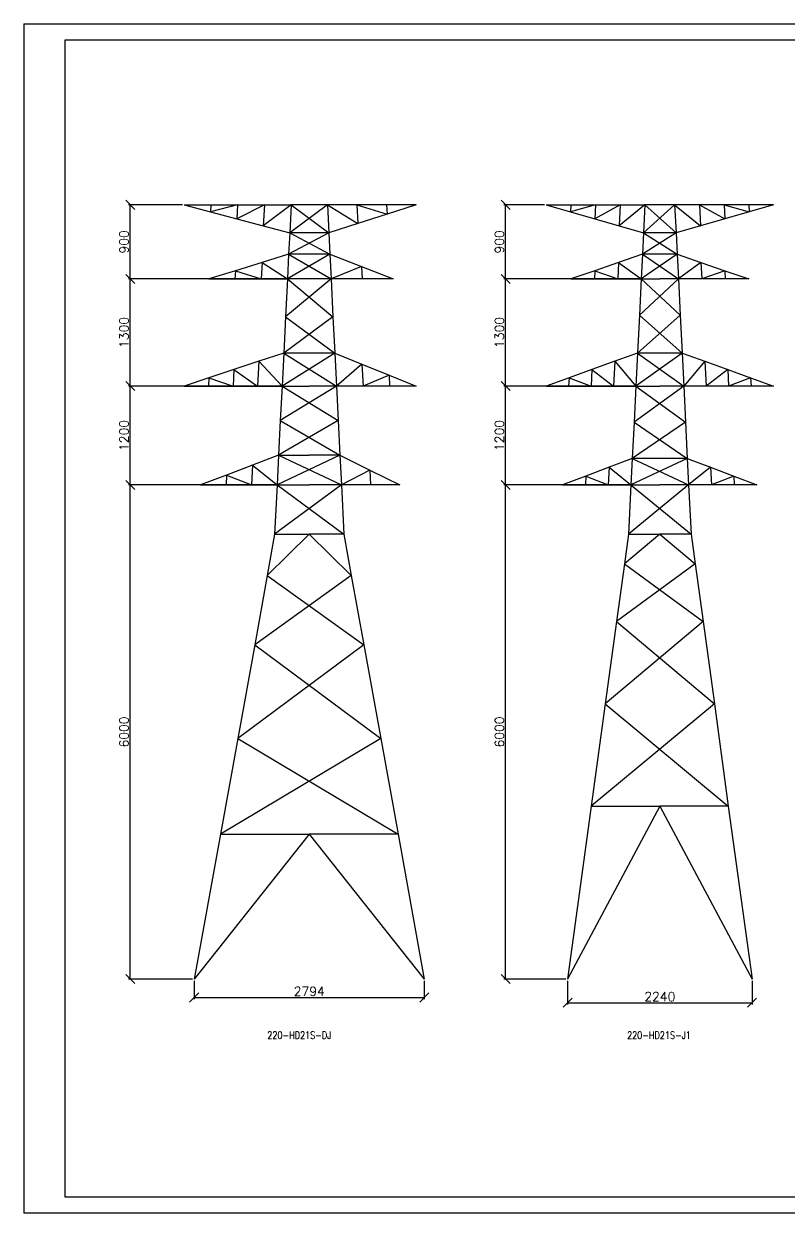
# Model space of a CAD drawing. Header units: millimetres. Extents: x -25344 to 8674, y -19679 to 18215.
# Drawn here: x 5753 to 6217, y -432 to 290 of the extents above; entities that cross this region are included whole.
import ezdxf

# ---------------------------------------------------------------- set-up
doc = ezdxf.new("R2010")
doc.units = ezdxf.units.MM
doc.layers.add('受力材原始杆件', color=1, linetype='Continuous', lineweight=25)
doc.layers.add('受力材杆件', color=7, linetype='Continuous', lineweight=25)
doc.layers.add('基本图元层', color=7, linetype='Continuous')
doc.styles.get("Standard").update_dxf_attribs({"font": 'txt', "bigfont": 'gbcbig.shx'})
doc.styles.add('TBWZ', font='txt.shx', dxfattribs={"width": 0.7, "bigfont": 'hztxt.shx'})
doc.dimstyles.new('hz', dxfattribs={"dimscale": 11, "dimtxt": 0.5, "dimasz": 0.5, "dimexe": 0.09, "dimexo": 0.09, "dimgap": 0.09, "dimtad": 1, "dimdec": 0, "dimlfac": 20, "dimzin": 0, "dimdsep": 46, "dimtxsty": 'Standard', "dimblk1": 'OBLIQUE', "dimblk2": 'OBLIQUE', "dimsah": 1, "dimcen": 0.09, "dimclrd": 7, "dimclre": 7, "dimclrt": 7, "dimadec": 0, "dimazin": 0, "dimtfac": 1, "dimtdec": 0, "dimtix": 1, "dimtmove": 0, "dimatfit": 3, "dimfxl": 1, "dimtolj": 1, "dimtzin": 0, "dimarcsym": 0})

# ---------------------------------------------------------------- blocks, each defined once
blk = doc.blocks.new('_OBLIQUE')
at = {"color": 0, "linetype": 'ByBlock'}
blk.add_line((-0.5, -0.5), (0.5, 0.5), dxfattribs=at)
blk = doc.blocks.new('*D15')
at = {"layer": 'DEFPOINTS', "color": 0, "transparency": 16777216}
for p in [(6045.34, 9.97), (6121.48, 9.97), (6082.99, -290.03)]:
    blk.add_point(p, dxfattribs=at)
at = {"layer": '基本图元层', "color": 7, "lineweight": -2, "transparency": 16777216}
for p, q in [((6120.49, 9.97), (6044.35, 9.97)), ((6045.34, -290.03), (6045.34, 9.97)), ((6082, -290.03), (6044.35, -290.03))]:
    blk.add_line(p, q, dxfattribs=at)
at = {"layer": '基本图元层', "color": 7, "lineweight": -2, "transparency": 16777216, "xscale": 5.5, "yscale": 5.5, "zscale": 5.5}
for p, rotation in [((6045.34, 9.97), 90), ((6045.34, -290.03), 270)]:
    blk.add_blockref('_OBLIQUE', p, dxfattribs=dict(at, rotation=rotation))
at = {"layer": '基本图元层', "color": 7, "transparency": 16777216, "insert": (6041.6, -140.03), "char_height": 5.5, "attachment_point": 5, "rotation": 90}
blk.add_mtext('\\A1;6000', dxfattribs=at)
blk = doc.blocks.new('*D16')
at = {"layer": 'DEFPOINTS', "color": 0, "transparency": 16777216}
for p in [(6045.34, 69.97), (6124.48, 69.97), (6121.48, 9.97)]:
    blk.add_point(p, dxfattribs=at)
at = {"layer": '基本图元层', "color": 7, "lineweight": -2, "transparency": 16777216}
for p, q in [((6123.49, 69.97), (6044.35, 69.97)), ((6045.34, 9.97), (6045.34, 69.97)), ((6120.49, 9.97), (6044.35, 9.97))]:
    blk.add_line(p, q, dxfattribs=at)
at = {"layer": '基本图元层', "color": 7, "lineweight": -2, "transparency": 16777216, "xscale": 5.5, "yscale": 5.5, "zscale": 5.5}
for p, rotation in [((6045.34, 69.97), 90), ((6045.34, 9.97), 270)]:
    blk.add_blockref('_OBLIQUE', p, dxfattribs=dict(at, rotation=rotation))
at = {"layer": '基本图元层', "color": 7, "transparency": 16777216, "insert": (6041.6, 39.97), "char_height": 5.5, "attachment_point": 5, "rotation": 90}
blk.add_mtext('\\A1;1200', dxfattribs=at)
blk = doc.blocks.new('*D17')
at = {"layer": 'DEFPOINTS', "color": 0, "transparency": 16777216}
for p in [(6045.34, 134.97), (6127.73, 134.97), (6124.48, 69.97)]:
    blk.add_point(p, dxfattribs=at)
at = {"layer": '基本图元层', "color": 7, "lineweight": -2, "transparency": 16777216}
for p, q in [((6126.74, 134.97), (6044.35, 134.97)), ((6045.34, 69.97), (6045.34, 134.97)), ((6123.49, 69.97), (6044.35, 69.97))]:
    blk.add_line(p, q, dxfattribs=at)
at = {"layer": '基本图元层', "color": 7, "lineweight": -2, "transparency": 16777216, "xscale": 5.5, "yscale": 5.5, "zscale": 5.5}
for p, rotation in [((6045.34, 134.97), 90), ((6045.34, 69.97), 270)]:
    blk.add_blockref('_OBLIQUE', p, dxfattribs=dict(at, rotation=rotation))
at = {"layer": '基本图元层', "color": 7, "transparency": 16777216, "insert": (6041.6, 102.47), "char_height": 5.5, "attachment_point": 5, "rotation": 90}
blk.add_mtext('\\A1;1300', dxfattribs=at)
blk = doc.blocks.new('*D18')
at = {"layer": 'DEFPOINTS', "color": 0, "transparency": 16777216}
for p in [(6045.34, 179.97), (6069.98, 179.97), (6127.73, 134.97)]:
    blk.add_point(p, dxfattribs=at)
at = {"layer": '基本图元层', "color": 7, "lineweight": -2, "transparency": 16777216}
for p, q in [((6068.99, 179.97), (6044.35, 179.97)), ((6045.34, 134.97), (6045.34, 179.97)), ((6126.74, 134.97), (6044.35, 134.97))]:
    blk.add_line(p, q, dxfattribs=at)
at = {"layer": '基本图元层', "color": 7, "lineweight": -2, "transparency": 16777216, "xscale": 5.5, "yscale": 5.5, "zscale": 5.5}
for p, rotation in [((6045.34, 179.97), 90), ((6045.34, 134.97), 270)]:
    blk.add_blockref('_OBLIQUE', p, dxfattribs=dict(at, rotation=rotation))
at = {"layer": '基本图元层', "color": 7, "transparency": 16777216, "insert": (6041.6, 157.47), "char_height": 5.5, "attachment_point": 5, "rotation": 90}
blk.add_mtext('\\A1;900', dxfattribs=at)
blk = doc.blocks.new('*D19')
at = {"layer": 'DEFPOINTS', "color": 0, "transparency": 16777216}
for p in [(6082.99, -290.03), (6194.97, -290.03), (6194.97, -304.4)]:
    blk.add_point(p, dxfattribs=at)
at = {"layer": '基本图元层', "color": 7, "lineweight": -2, "transparency": 16777216}
for p, q in [((6082.99, -291.02), (6082.99, -305.39)), ((6194.97, -291.02), (6194.97, -305.39)), ((6082.99, -304.4), (6194.97, -304.4))]:
    blk.add_line(p, q, dxfattribs=at)
at = {"layer": '基本图元层', "color": 7, "lineweight": -2, "transparency": 16777216, "xscale": 5.5, "yscale": 5.5, "zscale": 5.5, "rotation": 180}
blk.add_blockref('_OBLIQUE', (6082.99, -304.4), dxfattribs=at)
at = {"layer": '基本图元层', "color": 7, "lineweight": -2, "transparency": 16777216, "xscale": 5.5, "yscale": 5.5, "zscale": 5.5}
blk.add_blockref('_OBLIQUE', (6194.97, -304.4), dxfattribs=at)
at = {"layer": '基本图元层', "color": 7, "transparency": 16777216, "insert": (6138.98, -300.66), "char_height": 5.5, "attachment_point": 5}
blk.add_mtext('\\A1;2240', dxfattribs=at)
blk = doc.blocks.new('*D33')
at = {"layer": 'DEFPOINTS', "color": 0, "transparency": 16777216}
for p in [(5817.43, 9.97), (5906.61, 9.97), (5856.25, -290.03)]:
    blk.add_point(p, dxfattribs=at)
at = {"layer": '基本图元层', "color": 7, "lineweight": -2, "transparency": 16777216}
for p, q in [((5905.62, 9.97), (5816.44, 9.97)), ((5817.43, -290.03), (5817.43, 9.97)), ((5855.26, -290.03), (5816.44, -290.03))]:
    blk.add_line(p, q, dxfattribs=at)
at = {"layer": '基本图元层', "color": 7, "lineweight": -2, "transparency": 16777216, "xscale": 5.5, "yscale": 5.5, "zscale": 5.5}
for p, rotation in [((5817.43, 9.97), 90), ((5817.43, -290.03), 270)]:
    blk.add_blockref('_OBLIQUE', p, dxfattribs=dict(at, rotation=rotation))
at = {"layer": '基本图元层', "color": 7, "transparency": 16777216, "insert": (5813.69, -140.03), "char_height": 5.5, "attachment_point": 5, "rotation": 90}
blk.add_mtext('\\A1;6000', dxfattribs=at)
blk = doc.blocks.new('*D34')
at = {"layer": 'DEFPOINTS', "color": 0, "transparency": 16777216}
for p in [(5817.43, 69.97), (5909.61, 69.97), (5906.61, 9.97)]:
    blk.add_point(p, dxfattribs=at)
at = {"layer": '基本图元层', "color": 7, "lineweight": -2, "transparency": 16777216}
for p, q in [((5908.62, 69.97), (5816.44, 69.97)), ((5817.43, 9.97), (5817.43, 69.97)), ((5905.62, 9.97), (5816.44, 9.97))]:
    blk.add_line(p, q, dxfattribs=at)
at = {"layer": '基本图元层', "color": 7, "lineweight": -2, "transparency": 16777216, "xscale": 5.5, "yscale": 5.5, "zscale": 5.5}
for p, rotation in [((5817.43, 69.97), 90), ((5817.43, 9.97), 270)]:
    blk.add_blockref('_OBLIQUE', p, dxfattribs=dict(at, rotation=rotation))
at = {"layer": '基本图元层', "color": 7, "transparency": 16777216, "insert": (5813.69, 39.97), "char_height": 5.5, "attachment_point": 5, "rotation": 90}
blk.add_mtext('\\A1;1200', dxfattribs=at)
blk = doc.blocks.new('*D35')
at = {"layer": 'DEFPOINTS', "color": 0, "transparency": 16777216}
for p in [(5817.43, 134.97), (5912.86, 134.97), (5909.61, 69.97)]:
    blk.add_point(p, dxfattribs=at)
at = {"layer": '基本图元层', "color": 7, "lineweight": -2, "transparency": 16777216}
for p, q in [((5911.87, 134.97), (5816.44, 134.97)), ((5817.43, 69.97), (5817.43, 134.97)), ((5908.62, 69.97), (5816.44, 69.97))]:
    blk.add_line(p, q, dxfattribs=at)
at = {"layer": '基本图元层', "color": 7, "lineweight": -2, "transparency": 16777216, "xscale": 5.5, "yscale": 5.5, "zscale": 5.5}
for p, rotation in [((5817.43, 134.97), 90), ((5817.43, 69.97), 270)]:
    blk.add_blockref('_OBLIQUE', p, dxfattribs=dict(at, rotation=rotation))
at = {"layer": '基本图元层', "color": 7, "transparency": 16777216, "insert": (5813.69, 102.47), "char_height": 5.5, "attachment_point": 5, "rotation": 90}
blk.add_mtext('\\A1;1300', dxfattribs=at)
blk = doc.blocks.new('*D36')
at = {"layer": 'DEFPOINTS', "color": 0, "transparency": 16777216}
for p in [(5817.43, 179.97), (5850.11, 179.97), (5912.86, 134.97)]:
    blk.add_point(p, dxfattribs=at)
at = {"layer": '基本图元层', "color": 7, "lineweight": -2, "transparency": 16777216}
for p, q in [((5849.12, 179.97), (5816.44, 179.97)), ((5817.43, 134.97), (5817.43, 179.97)), ((5911.87, 134.97), (5816.44, 134.97))]:
    blk.add_line(p, q, dxfattribs=at)
at = {"layer": '基本图元层', "color": 7, "lineweight": -2, "transparency": 16777216, "xscale": 5.5, "yscale": 5.5, "zscale": 5.5}
for p, rotation in [((5817.43, 179.97), 90), ((5817.43, 134.97), 270)]:
    blk.add_blockref('_OBLIQUE', p, dxfattribs=dict(at, rotation=rotation))
at = {"layer": '基本图元层', "color": 7, "transparency": 16777216, "insert": (5813.69, 157.47), "char_height": 5.5, "attachment_point": 5, "rotation": 90}
blk.add_mtext('\\A1;900', dxfattribs=at)
blk = doc.blocks.new('*D37')
at = {"layer": 'DEFPOINTS', "color": 0, "transparency": 16777216}
for p in [(5856.25, -290.03), (5995.97, -290.03), (5995.97, -301.19)]:
    blk.add_point(p, dxfattribs=at)
at = {"layer": '基本图元层', "color": 7, "lineweight": -2, "transparency": 16777216}
for p, q in [((5856.25, -291.02), (5856.25, -302.18)), ((5995.97, -291.02), (5995.97, -302.18)), ((5856.25, -301.19), (5995.97, -301.19))]:
    blk.add_line(p, q, dxfattribs=at)
at = {"layer": '基本图元层', "color": 7, "lineweight": -2, "transparency": 16777216, "xscale": 5.5, "yscale": 5.5, "zscale": 5.5, "rotation": 180}
blk.add_blockref('_OBLIQUE', (5856.25, -301.19), dxfattribs=at)
at = {"layer": '基本图元层', "color": 7, "lineweight": -2, "transparency": 16777216, "xscale": 5.5, "yscale": 5.5, "zscale": 5.5}
blk.add_blockref('_OBLIQUE', (5995.97, -301.19), dxfattribs=at)
at = {"layer": '基本图元层', "color": 7, "transparency": 16777216, "insert": (5926.11, -297.45), "char_height": 5.5, "attachment_point": 5}
blk.add_mtext('\\A1;2794', dxfattribs=at)

msp = doc.modelspace()

# ---------------------------------------------------------------- linework, layer by layer
at = {"color": 0}
msp.add_lwpolyline([(6589.159, 279.854), (5777.787, 279.854), (5777.787, -422.133)], dxfattribs=at)
at = {"layer": '受力材原始杆件', "color": 7, "true_color": 0xffffff}
for p, q in [((5850.11, 179.966), (5866.36, 179.966)), ((5850.11, 179.966), (5866.148, 175.716)), ((5866.36, 179.966), (5866.148, 175.716)), ((5882.61, 179.966), (5866.148, 175.716)), ((5866.148, 175.716), (5882.185, 171.466)), ((5866.36, 179.966), (5882.61, 179.966)), ((5882.61, 179.966), (5882.185, 171.466)), ((5898.86, 179.966), (5882.185, 171.466)), ((5882.61, 179.966), (5898.86, 179.966)), ((5898.86, 179.966), (5898.223, 167.216)), ((5915.11, 179.966), (5898.223, 167.216)), ((5898.86, 179.966), (5915.11, 179.966)), ((5937.11, 179.966), (5914.26, 162.966)), ((5937.11, 179.966), (5915.11, 179.966)), ((5955.11, 179.966), (5937.11, 179.966)), ((5937.11, 179.966), (5955.677, 168.632)), ((5937.11, 179.966), (5937.96, 162.966)), ((5973.11, 179.966), (5955.11, 179.966)), ((5955.11, 179.966), (5973.394, 174.299)), ((5955.11, 179.966), (5955.677, 168.632)), ((5973.394, 174.299), (5955.677, 168.632)), ((5991.11, 179.966), (5973.11, 179.966)), ((5973.11, 179.966), (5973.394, 174.299)), ((5991.11, 179.966), (5973.394, 174.299)), ((6147.976, 179.966), (6129.126, 162.966)), ((6147.976, 179.966), (6129.976, 179.966)), ((6162.976, 179.966), (6147.976, 179.966)), ((6147.976, 179.966), (6163.614, 167.216)), ((6147.976, 179.966), (6148.826, 162.966)), ((6177.976, 179.966), (6162.976, 179.966)), ((6162.976, 179.966), (6178.401, 171.466)), ((6162.976, 179.966), (6163.614, 167.216)), ((6192.976, 179.966), (6177.976, 179.966)), ((6177.976, 179.966), (6193.189, 175.716)), ((6177.976, 179.966), (6178.401, 171.466)), ((6193.189, 175.716), (6178.401, 171.466)), ((6207.976, 179.966), (6192.976, 179.966)), ((6192.976, 179.966), (6193.189, 175.716)), ((6207.976, 179.966), (6193.189, 175.716)), ((5882.185, 171.466), (5898.223, 167.216)), ((5898.223, 167.216), (5914.26, 162.966)), ((5955.677, 168.632), (5937.96, 162.966)), ((6163.614, 167.216), (6148.826, 162.966)), ((6178.401, 171.466), (6163.614, 167.216)), ((5937.96, 162.966), (5913.61, 149.966)), ((5937.96, 162.966), (5914.26, 162.966)), ((5937.96, 162.966), (5938.61, 149.966)), ((6148.826, 162.966), (6128.476, 149.966)), ((6148.826, 162.966), (6129.126, 162.966)), ((6148.826, 162.966), (6149.476, 149.966)), ((5897.444, 144.966), (5881.277, 139.966)), ((5897.444, 144.966), (5896.944, 134.966)), ((5913.61, 149.966), (5897.444, 144.966)), ((5897.444, 144.966), (5912.86, 134.966)), ((5938.61, 149.966), (5912.86, 134.966)), ((5938.61, 149.966), (5913.61, 149.966)), ((5938.61, 149.966), (5957.86, 142.466)), ((5938.61, 149.966), (5939.36, 134.966)), ((6149.476, 149.966), (6127.726, 134.966)), ((6149.476, 149.966), (6128.476, 149.966)), ((6149.476, 149.966), (6163.976, 144.966)), ((6149.476, 149.966), (6150.226, 134.966)), ((6163.976, 144.966), (6150.226, 134.966)), ((6163.976, 144.966), (6178.476, 139.966)), ((6163.976, 144.966), (6164.476, 134.966)), ((5881.277, 139.966), (5865.11, 134.966)), ((5881.277, 139.966), (5881.027, 134.966)), ((5881.277, 139.966), (5896.944, 134.966)), ((5957.86, 142.466), (5939.36, 134.966)), ((5957.86, 142.466), (5977.11, 134.966)), ((5957.86, 142.466), (5958.235, 134.966)), ((6178.476, 139.966), (6164.476, 134.966)), ((6178.476, 139.966), (6192.976, 134.966)), ((6178.476, 139.966), (6178.726, 134.966)), ((5865.11, 134.966), (5881.027, 134.966)), ((5881.027, 134.966), (5896.944, 134.966)), ((5896.944, 134.966), (5912.86, 134.966)), ((5939.36, 134.966), (5912.86, 134.966)), ((5912.86, 134.966), (5940.51, 111.966)), ((5958.235, 134.966), (5939.36, 134.966)), ((5939.36, 134.966), (5940.51, 111.966)), ((5977.11, 134.966), (5958.235, 134.966)), ((6127.726, 134.966), (6151.326, 112.966)), ((6150.226, 134.966), (6138.976, 134.966)), ((6164.476, 134.966), (6150.226, 134.966)), ((6150.226, 134.966), (6151.326, 112.966)), ((6178.726, 134.966), (6164.476, 134.966)), ((6192.976, 134.966), (6178.726, 134.966)), ((5911.71, 111.966), (5941.61, 89.966)), ((5940.51, 111.966), (5941.61, 89.966)), ((6126.626, 112.966), (6152.476, 89.966)), ((6151.326, 112.966), (6152.476, 89.966)), ((5910.61, 89.966), (5895.485, 84.966)), ((5941.61, 89.966), (5909.61, 69.966)), ((5941.61, 89.966), (5910.61, 89.966)), ((5941.61, 89.966), (5958.11, 83.299)), ((5941.61, 89.966), (5942.61, 69.966)), ((6152.476, 89.966), (6124.476, 69.966)), ((6152.476, 89.966), (6125.476, 89.966)), ((6152.476, 89.966), (6166.351, 84.966)), ((6152.476, 89.966), (6153.476, 69.966)), ((5880.36, 79.966), (5865.235, 74.966)), ((5880.36, 79.966), (5879.86, 69.966)), ((5895.485, 84.966), (5880.36, 79.966)), ((5880.36, 79.966), (5894.735, 69.966)), ((5895.485, 84.966), (5894.735, 69.966)), ((5895.485, 84.966), (5909.61, 69.966)), ((5958.11, 83.299), (5942.61, 69.966)), ((5958.11, 83.299), (5974.61, 76.632)), ((5958.11, 83.299), (5958.777, 69.966)), ((6166.351, 84.966), (6153.476, 69.966)), ((6166.351, 84.966), (6180.226, 79.966)), ((6166.351, 84.966), (6167.101, 69.966)), ((6180.226, 79.966), (6167.101, 69.966)), ((6180.226, 79.966), (6194.101, 74.966)), ((6180.226, 79.966), (6180.726, 69.966)), ((5865.235, 74.966), (5850.11, 69.966)), ((5865.235, 74.966), (5864.985, 69.966)), ((5865.235, 74.966), (5879.86, 69.966)), ((5974.61, 76.632), (5958.777, 69.966)), ((5974.61, 76.632), (5991.11, 69.966)), ((5974.61, 76.632), (5974.944, 69.966)), ((6194.101, 74.966), (6180.726, 69.966)), ((6194.101, 74.966), (6207.976, 69.966)), ((6194.101, 74.966), (6194.351, 69.966)), ((5850.11, 69.966), (5864.985, 69.966)), ((5864.985, 69.966), (5879.86, 69.966)), ((5879.86, 69.966), (5894.735, 69.966)), ((5894.735, 69.966), (5909.61, 69.966)), ((5909.61, 69.966), (5943.66, 48.966)), ((5942.61, 69.966), (5926.11, 69.966)), ((5958.777, 69.966), (5942.61, 69.966)), ((5942.61, 69.966), (5943.66, 48.966)), ((5974.944, 69.966), (5958.777, 69.966)), ((5991.11, 69.966), (5974.944, 69.966)), ((6124.476, 69.966), (6154.576, 47.966)), ((6153.476, 69.966), (6138.976, 69.966)), ((6167.101, 69.966), (6153.476, 69.966)), ((6153.476, 69.966), (6154.576, 47.966)), ((6180.726, 69.966), (6167.101, 69.966)), ((6194.351, 69.966), (6180.726, 69.966)), ((6207.976, 69.966), (6194.351, 69.966)), ((5908.56, 48.966), (5944.71, 27.966)), ((5943.66, 48.966), (5944.71, 27.966)), ((6123.376, 47.966), (6155.676, 25.966)), ((6154.576, 47.966), (6155.676, 25.966)), ((5891.71, 21.966), (5875.91, 15.966)), ((5891.71, 21.966), (5891.11, 9.966)), ((5907.51, 27.966), (5891.71, 21.966)), ((5891.71, 21.966), (5906.61, 9.966)), ((5944.71, 27.966), (5906.61, 9.966)), ((5944.71, 27.966), (5926.11, 27.966)), ((5944.71, 27.966), (5962.91, 18.966)), ((5944.71, 27.966), (5945.61, 9.966)), ((6155.676, 25.966), (6121.476, 9.966)), ((6155.676, 25.966), (6122.276, 25.966)), ((6155.676, 25.966), (6169.776, 20.632)), ((6155.676, 25.966), (6156.476, 9.966)), ((5875.91, 15.966), (5860.11, 9.966)), ((5875.91, 15.966), (5875.61, 9.966)), ((5875.91, 15.966), (5891.11, 9.966)), ((5962.91, 18.966), (5945.61, 9.966)), ((5962.91, 18.966), (5981.11, 9.966)), ((5962.91, 18.966), (5963.36, 9.966)), ((6169.776, 20.632), (6156.476, 9.966)), ((6169.776, 20.632), (6183.876, 15.299)), ((6169.776, 20.632), (6170.31, 9.966)), ((6183.876, 15.299), (6170.31, 9.966)), ((6183.876, 15.299), (6197.976, 9.966)), ((6183.876, 15.299), (6184.143, 9.966)), ((5860.11, 9.966), (5875.61, 9.966)), ((5875.61, 9.966), (5891.11, 9.966)), ((5891.11, 9.966), (5906.61, 9.966)), ((5906.61, 9.966), (5947.11, -20.034)), ((5945.61, 9.966), (5926.11, 9.966)), ((5963.36, 9.966), (5945.61, 9.966)), ((5945.61, 9.966), (5947.11, -20.034)), ((5981.11, 9.966), (5963.36, 9.966)), ((6121.476, 9.966), (6157.976, -20.034)), ((6156.476, 9.966), (6138.976, 9.966)), ((6170.31, 9.966), (6156.476, 9.966)), ((6156.476, 9.966), (6157.976, -20.034)), ((6184.143, 9.966), (6170.31, 9.966)), ((6197.976, 9.966), (6184.143, 9.966)), ((5947.11, -20.034), (5926.11, -20.034)), ((5926.11, -20.034), (5951.634, -45.034)), ((5947.11, -20.034), (5951.634, -45.034)), ((6157.976, -20.034), (6138.976, -20.034)), ((6138.976, -20.034), (6160.442, -38.034)), ((6157.976, -20.034), (6160.442, -38.034)), ((6117.51, -38.034), (6165.237, -73.034)), ((6160.442, -38.034), (6165.237, -73.034)), ((5951.634, -45.034), (5892.986, -87.034)), ((5951.634, -45.034), (5959.235, -87.034)), ((6165.237, -73.034), (6105.865, -123.034)), ((6165.237, -73.034), (6172.087, -123.034)), ((5959.235, -87.034), (5882.671, -144.034)), ((5959.235, -87.034), (5969.55, -144.034)), ((6172.087, -123.034), (6097.371, -185.034)), ((6172.087, -123.034), (6180.581, -185.034)), ((5969.55, -144.034), (5872.175, -202.034)), ((5969.55, -144.034), (5980.045, -202.034)), ((6159.779, -185.034), (6138.976, -185.034)), ((6138.976, -185.034), (6194.966, -290.034)), ((6180.581, -185.034), (6159.779, -185.034)), ((6180.581, -185.034), (6194.966, -290.034)), ((5953.078, -202.034), (5926.11, -202.034)), ((5926.11, -202.034), (5995.97, -290.034)), ((5980.045, -202.034), (5953.078, -202.034)), ((5980.045, -202.034), (5995.97, -290.034))]:
    msp.add_line(p, q, dxfattribs=at)
at = {"layer": '受力材杆件', "color": 7, "true_color": 0xffffff}
for p, q in [((5915.11, 179.966), (5914.26, 162.966)), ((5915.11, 179.966), (5937.96, 162.966)), ((6069.976, 179.966), (6084.976, 179.966)), ((6069.976, 179.966), (6084.764, 175.716)), ((6084.976, 179.966), (6084.764, 175.716)), ((6099.976, 179.966), (6084.764, 175.716)), ((6084.764, 175.716), (6099.551, 171.466)), ((6084.976, 179.966), (6099.976, 179.966)), ((6099.976, 179.966), (6099.551, 171.466)), ((6114.976, 179.966), (6099.551, 171.466)), ((6114.976, 179.966), (6099.551, 171.466)), ((6099.976, 179.966), (6114.976, 179.966)), ((6114.976, 179.966), (6114.339, 167.216)), ((6129.976, 179.966), (6114.339, 167.216)), ((6114.976, 179.966), (6129.976, 179.966)), ((6114.976, 179.966), (6129.976, 179.966)), ((6129.976, 179.966), (6129.126, 162.966)), ((6147.976, 179.966), (6129.976, 179.966)), ((6129.976, 179.966), (6148.826, 162.966)), ((6162.976, 179.966), (6147.976, 179.966)), ((6162.976, 179.966), (6178.401, 171.466)), ((6099.551, 171.466), (6114.339, 167.216)), ((6114.339, 167.216), (6129.126, 162.966)), ((5914.26, 162.966), (5913.61, 149.966)), ((5914.26, 162.966), (5938.61, 149.966)), ((6129.126, 162.966), (6128.476, 149.966)), ((6129.126, 162.966), (6149.476, 149.966)), ((5913.61, 149.966), (5912.86, 134.966)), ((5913.61, 149.966), (5939.36, 134.966)), ((6113.976, 144.966), (6099.476, 139.966)), ((6113.976, 144.966), (6113.476, 134.966)), ((6128.476, 149.966), (6113.976, 144.966)), ((6113.976, 144.966), (6127.726, 134.966)), ((6128.476, 149.966), (6127.726, 134.966)), ((6128.476, 149.966), (6150.226, 134.966)), ((6099.476, 139.966), (6084.976, 134.966)), ((6099.476, 139.966), (6099.226, 134.966)), ((6099.476, 139.966), (6113.476, 134.966)), ((5939.36, 134.966), (5911.71, 111.966)), ((5912.86, 134.966), (5911.71, 111.966)), ((6084.976, 134.966), (6099.226, 134.966)), ((6099.226, 134.966), (6113.476, 134.966)), ((6113.476, 134.966), (6127.726, 134.966)), ((6150.226, 134.966), (6126.626, 112.966)), ((6127.726, 134.966), (6126.626, 112.966)), ((6127.726, 134.966), (6138.976, 134.966)), ((5940.51, 111.966), (5910.61, 89.966)), ((5911.71, 111.966), (5910.61, 89.966)), ((6151.326, 112.966), (6125.476, 89.966)), ((6126.626, 112.966), (6125.476, 89.966)), ((5910.61, 89.966), (5909.61, 69.966)), ((5910.61, 89.966), (5942.61, 69.966)), ((6125.476, 89.966), (6111.601, 84.966)), ((6125.476, 89.966), (6124.476, 69.966)), ((6125.476, 89.966), (6153.476, 69.966)), ((6097.726, 79.966), (6083.851, 74.966)), ((6097.726, 79.966), (6097.226, 69.966)), ((6111.601, 84.966), (6097.726, 79.966)), ((6097.726, 79.966), (6110.851, 69.966)), ((6111.601, 84.966), (6110.851, 69.966)), ((6111.601, 84.966), (6124.476, 69.966)), ((6083.851, 74.966), (6069.976, 69.966)), ((6083.851, 74.966), (6083.601, 69.966)), ((6083.851, 74.966), (6097.226, 69.966)), ((5942.61, 69.966), (5908.56, 48.966)), ((5909.61, 69.966), (5908.56, 48.966)), ((5909.61, 69.966), (5926.11, 69.966)), ((6069.976, 69.966), (6083.601, 69.966)), ((6083.601, 69.966), (6097.226, 69.966)), ((6097.226, 69.966), (6110.851, 69.966)), ((6110.851, 69.966), (6124.476, 69.966)), ((6153.476, 69.966), (6123.376, 47.966)), ((6124.476, 69.966), (6123.376, 47.966)), ((6124.476, 69.966), (6138.976, 69.966)), ((5943.66, 48.966), (5907.51, 27.966)), ((5908.56, 48.966), (5907.51, 27.966)), ((6154.576, 47.966), (6122.276, 25.966)), ((6123.376, 47.966), (6122.276, 25.966)), ((5907.51, 27.966), (5906.61, 9.966)), ((5907.51, 27.966), (5926.11, 27.966)), ((5907.51, 27.966), (5945.61, 9.966)), ((6122.276, 25.966), (6108.176, 20.632)), ((6122.276, 25.966), (6121.476, 9.966)), ((6122.276, 25.966), (6156.476, 9.966)), ((6094.076, 15.299), (6079.976, 9.966)), ((6094.076, 15.299), (6093.81, 9.966)), ((6108.176, 20.632), (6094.076, 15.299)), ((6094.076, 15.299), (6107.643, 9.966)), ((6108.176, 20.632), (6107.643, 9.966)), ((6108.176, 20.632), (6121.476, 9.966)), ((5945.61, 9.966), (5905.11, -20.034)), ((5906.61, 9.966), (5905.11, -20.034)), ((5906.61, 9.966), (5926.11, 9.966)), ((6079.976, 9.966), (6093.81, 9.966)), ((6093.81, 9.966), (6107.643, 9.966)), ((6107.643, 9.966), (6121.476, 9.966)), ((6156.476, 9.966), (6119.976, -20.034)), ((6121.476, 9.966), (6119.976, -20.034)), ((6121.476, 9.966), (6138.976, 9.966)), ((5905.11, -20.034), (5900.586, -45.034)), ((5926.11, -20.034), (5900.586, -45.034)), ((5905.11, -20.034), (5926.11, -20.034)), ((6119.976, -20.034), (6117.51, -38.034)), ((6138.976, -20.034), (6117.51, -38.034)), ((6119.976, -20.034), (6138.976, -20.034)), ((6160.442, -38.034), (6112.715, -73.034)), ((6117.51, -38.034), (6112.715, -73.034)), ((5900.586, -45.034), (5892.986, -87.034)), ((5900.586, -45.034), (5959.235, -87.034)), ((6112.715, -73.034), (6105.865, -123.034)), ((6112.715, -73.034), (6172.087, -123.034)), ((5892.986, -87.034), (5882.671, -144.034)), ((5892.986, -87.034), (5969.55, -144.034)), ((6105.865, -123.034), (6097.371, -185.034)), ((6105.865, -123.034), (6180.581, -185.034)), ((5882.671, -144.034), (5872.175, -202.034)), ((5882.671, -144.034), (5980.045, -202.034)), ((6097.371, -185.034), (6082.986, -290.034)), ((6138.976, -185.034), (6082.986, -290.034)), ((6097.371, -185.034), (6118.174, -185.034)), ((6118.174, -185.034), (6138.976, -185.034)), ((5872.175, -202.034), (5856.25, -290.034)), ((5926.11, -202.034), (5856.25, -290.034)), ((5872.175, -202.034), (5899.143, -202.034)), ((5899.143, -202.034), (5926.11, -202.034))]:
    msp.add_line(p, q, dxfattribs=at)
at = {"layer": '基本图元层', "color": 0}
for p, q in [((5752.787, 289.854), (7388.261, 289.854)), ((5752.787, 289.854), (5752.787, -432.133)), ((7388.261, -432.133), (5752.787, -432.133))]:
    msp.add_line(p, q, dxfattribs=at)
at = {"layer": '基本图元层', "linetype": 'Continuous'}
msp.add_line((5777.787, -422.133), (6589.159, -422.133), dxfattribs=at)

# ---------------------------------------------------------------- texts
at = {"layer": '基本图元层', "color": 0, "lineweight": 25, "style": 'TBWZ', "width": 0.8}
for s, p in [('220-HD21S-DJ', (5900.624, -326.34)), ('220-HD21S-J1', (6119.093, -326.34))]:
    msp.add_text(s, height=4.5, dxfattribs=at).set_placement(p)

# ---------------------------------------------------------------- dimensions: what is measured, and where the dimension line sits
at = {"layer": '基本图元层', "color": 0}
for base, p1, p2, picture, middle in [((5817.425, 179.966), (5912.86, 134.966), (5850.11, 179.966), '*D36', (5813.685, 157.466)), ((6045.343, 179.966), (6127.726, 134.966), (6069.976, 179.966), '*D18', (6041.603, 157.466)), ((5817.425, 134.966), (5909.61, 69.966), (5912.86, 134.966), '*D35', (5813.685, 102.466)), ((6045.343, 134.966), (6124.476, 69.966), (6127.726, 134.966), '*D17', (6041.603, 102.466)), ((5817.425, 69.966), (5906.61, 9.966), (5909.61, 69.966), '*D34', (5813.685, 39.966)), ((6045.343, 69.966), (6121.476, 9.966), (6124.476, 69.966), '*D16', (6041.603, 39.966)), ((5817.425, 9.966), (5856.25, -290.034), (5906.61, 9.966), '*D33', (5813.685, -140.034)), ((6045.343, 9.966), (6082.986, -290.034), (6121.476, 9.966), '*D15', (6041.603, -140.034))]:
    dim = msp.add_linear_dim(base=base, p1=p1, p2=p2, angle=90, dimstyle='hz', dxfattribs=at)
    dim.commit()
    dim.dimension.update_dxf_attribs({"geometry": picture, "text_midpoint": middle})
for base, p1, p2, picture, middle in [((5995.97, -301.194), (5856.25, -290.034), (5995.97, -290.034), '*D37', (5926.11, -297.454)), ((6194.966, -304.403), (6082.986, -290.034), (6194.966, -290.034), '*D19', (6138.976, -300.663))]:
    dim = msp.add_linear_dim(base=base, p1=p1, p2=p2, dimstyle='hz', dxfattribs=at)
    dim.commit()
    dim.dimension.update_dxf_attribs({"geometry": picture, "text_midpoint": middle})

doc.saveas('drawing.dxf')
